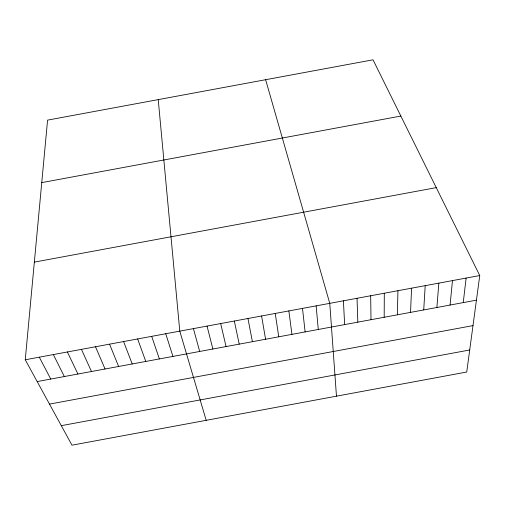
<?xml version="1.0" encoding="UTF-8"?>
<svg xmlns="http://www.w3.org/2000/svg" width="505" height="505" viewBox="0 0 505 505"><rect width="100%" height="100%" fill="white"/><g stroke="black" fill="none" stroke-linecap="round" stroke-linejoin="round"><path stroke-width="0.76" d="M384.185 317.266L384.305 293.235M397.366 314.823L397.94 290.71M410.54 312.38L411.575 288.178M423.72 309.937L425.21 285.653M436.894 307.495L438.845 283.128M25.25 359.781L47.571 120.127L373.025 59.811L479.75 275.547L466.734 372.027L71.975 445.189L25.25 359.781L479.75 275.547M450.075 305.052L452.48 280.597M463.249 302.609L466.115 278.072M41.751 182.614L400.85 116.055M34.346 262.114L436.257 187.626M37.174 381.578L476.43 300.166M49.496 404.101L472.996 325.605M61.301 425.671L469.707 349.978M39.295 357.18L50.753 379.059M53.347 354.573L64.331 376.547M67.392 351.972L77.909 374.028M81.444 349.365L91.481 371.51M95.489 346.765L105.059 368.997M109.541 344.158L118.637 366.478M123.586 341.557L132.215 363.966M137.638 338.95L145.793 361.447M151.683 336.349L159.365 358.929M165.735 333.742L172.944 356.416M206.198 420.318L179.78 331.141L158.229 99.618M265.624 79.714L329.765 303.341L336.463 396.173M193.415 328.616L199.696 351.455M207.05 326.085L212.876 349.012M220.685 323.56L226.057 346.569M234.32 321.035L239.231 344.126M247.955 318.503L252.412 341.689M261.59 315.978L265.586 339.246M275.225 313.453L278.766 336.803M288.86 310.922L291.94 334.36M302.495 308.397L305.121 331.918M316.13 305.872L318.295 329.475M343.4 300.816L344.65 324.589M357.035 298.291L357.83 322.146M370.67 295.76L371.005 319.703"/></g></svg>
